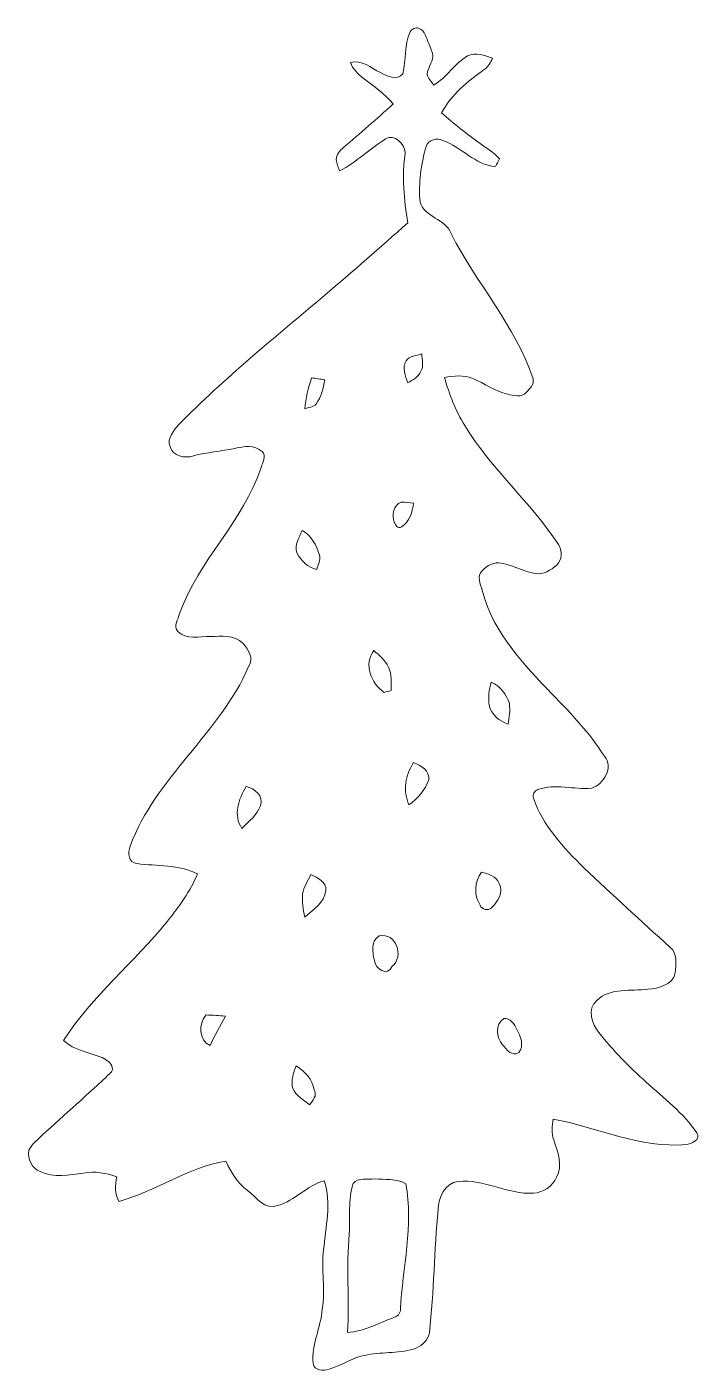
# Model space of a CAD drawing. Header units: centimetres. Extents: x -8.2 to 8.2, y -16.4 to 16.4.
import ezdxf

# ---------------------------------------------------------------- set-up
doc = ezdxf.new("R2010")
doc.units = ezdxf.units.CM
doc.header["$MEASUREMENT"] = 0
doc.layers.add('Layer 1', color=7, linetype='Continuous')

msp = doc.modelspace()

# ---------------------------------------------------------------- linework, layer by layer
at = {"layer": 'Layer 1', "color": 251, "lineweight": 9}
for points, knots in [([(1.14719, 16.2566), (1.19023, 16.32575), (1.2749, 16.37937), (1.35709, 16.34339), (1.35709, 16.34339), (1.51126, 16.28906), (1.54018, 16.10138), (1.60086, 15.97332), (1.60086, 15.97332), (1.63226, 15.86714), (1.69682, 15.76554), (1.69964, 15.65194), (1.69964, 15.65194), (1.67706, 15.50272), (1.57758, 15.37642), (1.55923, 15.22649), (1.55923, 15.22649), (1.58111, 15.12207), (1.66048, 15.04305), (1.72116, 14.95909), (1.72116, 14.95909), (2.03619, 15.14888), (2.22775, 15.48296), (2.54172, 15.67346), (2.54172, 15.67346), (2.74069, 15.77295), (2.96047, 15.67946), (3.15238, 15.61596), (3.15238, 15.61596), (3.09982, 15.51506), (3.05395, 15.39935), (2.94953, 15.34009), (2.94953, 15.34009), (2.54313, 15.05469), (2.15155, 14.72131), (1.90637, 14.28211), (1.90637, 14.28211), (2.21575, 14.02564), (2.52338, 13.76599), (2.85393, 13.53633), (2.85393, 13.53633), (3.0155, 13.4178), (3.19048, 13.31126), (3.3263, 13.16133), (3.3263, 13.16133), (3.29208, 13.0996), (3.25821, 13.03786), (3.22435, 12.97612), (3.22435, 12.97612), (2.72552, 13.01422), (2.39355, 13.45167), (1.94482, 13.6143), (1.94482, 13.6143), (1.7963, 13.67886), (1.5871, 13.63335), (1.53701, 13.46648), (1.53701, 13.46648), (1.40225, 13.02833), (1.35004, 12.56055), (1.38567, 12.10406), (1.38567, 12.10406), (1.50455, 11.73964), (2.00268, 11.69942), (2.14379, 11.34417), (2.14379, 11.34417), (2.75303, 10.13379), (3.70659, 9.1058), (4.14016, 7.80581), (4.14016, 7.80581), (4.17367, 7.67105), (4.05655, 7.55781), (3.9747, 7.46715), (3.9747, 7.46715), (3.86428, 7.33732), (3.66003, 7.39871), (3.52033, 7.42975), (3.52033, 7.42975), (3.21059, 7.49325), (2.95729, 7.69398), (2.66943, 7.81216), (2.66943, 7.81216), (2.45212, 7.90212), (2.20729, 7.87707), (1.98116, 7.83509), (1.98116, 7.83509), (2.09757, 7.42728), (2.25385, 7.02688), (2.4761, 6.66493), (2.4761, 6.66493), (3.12204, 5.61012), (4.07701, 4.79168), (4.76246, 3.7658), (4.76246, 3.7658), (4.85312, 3.61234), (4.85735, 3.3915), (4.71906, 3.26521), (4.71906, 3.26521), (4.57443, 3.13927), (4.39169, 3.03097), (4.19166, 3.05566), (4.19166, 3.05566), (3.88404, 3.10716), (3.61522, 3.28743), (3.30407, 3.32342), (3.30407, 3.32342), (3.12804, 3.32201), (2.9647, 3.21335), (2.86028, 3.07753), (2.86028, 3.07753), (2.77526, 2.92372), (2.88568, 2.74627), (2.91461, 2.59282), (2.91461, 2.59282), (3.18201, 1.60186), (3.92002, 0.84268), (4.60582, 0.11737), (4.60582, 0.11737), (5.07325, -0.34759), (5.52481, -0.83619), (5.88111, -1.39393), (5.88111, -1.39393), (6.11712, -1.66133), (5.86348, -2.07902), (5.56996, -2.17039), (5.56996, -2.17039), (5.13499, -2.21025), (4.6859, -2.05574), (4.26045, -2.20214), (4.26045, -2.20214), (4.18037, -2.23354), (4.1137, -2.32985), (4.15039, -2.41628), (4.15039, -2.41628), (4.38287, -3.09114), (4.88734, -3.62172), (5.38158, -4.11631), (5.38158, -4.11631), (6.0755, -4.76366), (6.76941, -5.41136), (7.47708, -6.04389), (7.47708, -6.04389), (7.67111, -6.18712), (7.62243, -6.46158), (7.60126, -6.67254), (7.60126, -6.67254), (7.55505, -6.97311), (7.1938, -7.04754), (6.94051, -7.07083), (6.94051, -7.07083), (6.52176, -7.12515), (6.03351, -7.02179), (5.69626, -7.34282), (5.69626, -7.34282), (5.45178, -7.54813), (5.57984, -7.91502), (5.74494, -8.12563), (5.74494, -8.12563), (6.09278, -8.56167), (6.47943, -8.96877), (6.90205, -9.3339), (6.90205, -9.3339), (7.33138, -9.72548), (7.80481, -10.08778), (8.13395, -10.57285), (8.13395, -10.57285), (8.23802, -10.73548), (8.00025, -10.8392), (7.86972, -10.85472), (7.86972, -10.85472), (6.74718, -10.95667), (5.71037, -10.43209), (4.6284, -10.23383), (4.6284, -10.23383), (4.60723, -10.40246), (4.57972, -10.58061), (4.64604, -10.74324), (4.64604, -10.74324), (4.73882, -11.03146), (4.87711, -11.3659), (4.7106, -11.65023), (4.7106, -11.65023), (4.61676, -11.8806), (4.3938, -12.01959), (4.15145, -12.04182), (4.15145, -12.04182), (3.52068, -12.0771), (2.94565, -11.69045), (2.31453, -11.75325), (2.31453, -11.75325), (1.98998, -11.79734), (1.83616, -12.13989), (1.82629, -12.43481), (1.82629, -12.43481), (1.72398, -13.43176), (1.73386, -14.43753), (1.61286, -15.43272), (1.61286, -15.43272), (1.58993, -15.6084), (1.44987, -15.74528), (1.29395, -15.81583), (1.29395, -15.81583), (0.91471, -15.95589), (0.49737, -15.90544), (0.10367, -15.976), (0.10367, -15.976), (-0.23288, -16.02256), (-0.51051, -16.23529), (-0.83013, -16.3323), (-0.83013, -16.3323), (-0.9596, -16.3764), (-1.20654, -16.3697), (-1.22171, -16.18625), (-1.22171, -16.18625), (-1.26052, -15.73293), (-1.0358, -15.31277), (-0.99805, -14.86686), (-0.99805, -14.86686), (-0.90739, -14.3885), (-1.03262, -13.90166), (-0.96454, -13.42188), (-0.96454, -13.42188), (-0.91903, -12.86414), (-0.76663, -12.28312), (-0.9529, -11.73596), (-0.9529, -11.73596), (-1.37023, -11.85379), (-1.66304, -12.22173), (-2.07755, -12.33956), (-2.07755, -12.33956), (-2.40211, -12.47256), (-2.59896, -12.12719), (-2.82544, -11.97091), (-2.82544, -11.97091), (-3.06427, -11.78852), (-3.2209, -11.53135), (-3.34614, -11.26359), (-3.34614, -11.26359), (-4.27571, -11.40611), (-5.04865, -11.99313), (-5.94541, -12.23937), (-5.94541, -12.23937), (-6.07594, -12.06404), (-6.04242, -11.84426), (-6.0082, -11.64318), (-6.0082, -11.64318), (-6.26432, -11.54511), (-6.54548, -11.5003), (-6.81747, -11.55005), (-6.81747, -11.55005), (-7.16496, -11.58991), (-7.54525, -11.67705), (-7.8744, -11.51547), (-7.8744, -11.51547), (-8.07407, -11.43504), (-8.1986, -11.20574), (-8.1485, -10.99442), (-8.1485, -10.99442), (-8.10053, -10.88612), (-8.00951, -10.80533), (-7.92731, -10.72313), (-7.92731, -10.72313), (-7.37557, -10.21619), (-6.81571, -9.71772), (-6.26326, -9.21148), (-6.26326, -9.21148), (-6.21634, -9.13846), (-6.07629, -9.08342), (-6.11545, -8.98041), (-6.11545, -8.98041), (-6.14579, -8.86117), (-6.25762, -8.78744), (-6.36169, -8.73664), (-6.36169, -8.73664), (-6.67919, -8.60541), (-7.04502, -8.56872), (-7.30219, -8.31754), (-7.30219, -8.31754), (-6.60369, -7.22958), (-5.57887, -6.41184), (-4.7696, -5.41489), (-4.7696, -5.41489), (-4.49443, -5.05223), (-4.20939, -4.68605), (-4.04111, -4.25848), (-4.04111, -4.25848), (-4.49655, -4.02671), (-5.02572, -4.07433), (-5.51643, -4.00872), (-5.51643, -4.00872), (-5.72598, -3.99707), (-5.74256, -3.73884), (-5.68082, -3.58574), (-5.68082, -3.58574), (-5.06487, -1.91145), (-3.49254, -0.83336), (-2.79193, 0.79435), (-2.79193, 0.79435), (-2.65646, 0.99015), (-2.80075, 1.21098), (-2.93551, 1.36056), (-2.93551, 1.36056), (-3.14365, 1.57435), (-3.45868, 1.52496), (-3.72749, 1.52355), (-3.72749, 1.52355), (-3.98432, 1.53342), (-4.3184, 1.429), (-4.51736, 1.64949), (-4.51736, 1.64949), (-4.63378, 1.77684), (-4.51172, 1.94582), (-4.47397, 2.08093), (-4.47397, 2.08093), (-4.01924, 3.37775), (-2.91857, 4.3306), (-2.48995, 5.63905), (-2.48995, 5.63905), (-2.46561, 5.75758), (-2.33896, 5.92868), (-2.46525, 6.02922), (-2.46525, 6.02922), (-2.64552, 6.2042), (-2.91258, 6.15834), (-3.13306, 6.1086), (-3.13306, 6.1086), (-3.46679, 6.03734), (-3.80828, 6.01017), (-4.13919, 5.92692), (-4.13919, 5.92692), (-4.34627, 5.8546), (-4.6426, 5.9188), (-4.70857, 6.15199), (-4.70857, 6.15199), (-4.78971, 6.35907), (-4.61297, 6.54498), (-4.49196, 6.69068), (-4.49196, 6.69068), (-3.38001, 7.81957), (-2.1467, 8.81864), (-0.93879, 9.84134), (-0.93879, 9.84134), (-0.25193, 10.41496), (0.41306, 11.01327), (1.08792, 11.60064), (1.08792, 11.60064), (0.99514, 12.16861), (0.94011, 12.74893), (1.02619, 13.32114), (1.02619, 13.32114), (1.00185, 13.52469), (0.75737, 13.7928), (0.54712, 13.64781), (0.54712, 13.64781), (0.16294, 13.40298), (-0.17079, 13.08231), (-0.57401, 12.86782), (-0.57401, 12.86782), (-0.60717, 12.95813), (-0.6481, 13.04809), (-0.65868, 13.1444), (-0.65868, 13.1444), (-0.65833, 13.26681), (-0.56978, 13.36488), (-0.48335, 13.44144), (-0.48335, 13.44144), (-0.07166, 13.78681), (0.33263, 14.14029), (0.73126, 14.50048), (0.73126, 14.50048), (0.52665, 14.7513), (0.25396, 14.93157), (0.00031, 15.12736), (0.00031, 15.12736), (-0.13022, 15.22931), (-0.25581, 15.35138), (-0.30908, 15.5126), (-0.30908, 15.5126), (-0.03885, 15.59479), (0.19257, 15.36937), (0.42117, 15.26777), (0.42117, 15.26777), (0.57322, 15.17569), (0.8311, 15.06739), (0.9648, 15.23672), (0.9648, 15.23672), (1.05123, 15.5701), (0.99691, 15.93699), (1.14719, 16.2566), (1.14719, 16.2566), (1.14719, 16.2566), (1.14719, 16.2566), (1.14719, 16.2566)], [0, 0, 0, 0, 0.01010101, 0.01010101, 0.01010101, 0.01010101, 0.02020202, 0.02020202, 0.02020202, 0.02020202, 0.03030303, 0.03030303, 0.03030303, 0.03030303, 0.04040404, 0.04040404, 0.04040404, 0.04040404, 0.05050505, 0.05050505, 0.05050505, 0.05050505, 0.06060606, 0.06060606, 0.06060606, 0.06060606, 0.07070707, 0.07070707, 0.07070707, 0.07070707, 0.08080808, 0.08080808, 0.08080808, 0.08080808, 0.09090909, 0.09090909, 0.09090909, 0.09090909, 0.1010101, 0.1010101, 0.1010101, 0.1010101, 0.11111111, 0.11111111, 0.11111111, 0.11111111, 0.12121212, 0.12121212, 0.12121212, 0.12121212, 0.13131313, 0.13131313, 0.13131313, 0.13131313, 0.14141414, 0.14141414, 0.14141414, 0.14141414, 0.15151515, 0.15151515, 0.15151515, 0.15151515, 0.16161616, 0.16161616, 0.16161616, 0.16161616, 0.17171717, 0.17171717, 0.17171717, 0.17171717, 0.18181818, 0.18181818, 0.18181818, 0.18181818, 0.19191919, 0.19191919, 0.19191919, 0.19191919, 0.2020202, 0.2020202, 0.2020202, 0.2020202, 0.21212121, 0.21212121, 0.21212121, 0.21212121, 0.22222222, 0.22222222, 0.22222222, 0.22222222, 0.23232323, 0.23232323, 0.23232323, 0.23232323, 0.24242424, 0.24242424, 0.24242424, 0.24242424, 0.25252525, 0.25252525, 0.25252525, 0.25252525, 0.26262626, 0.26262626, 0.26262626, 0.26262626, 0.27272727, 0.27272727, 0.27272727, 0.27272727, 0.28282828, 0.28282828, 0.28282828, 0.28282828, 0.29292929, 0.29292929, 0.29292929, 0.29292929, 0.3030303, 0.3030303, 0.3030303, 0.3030303, 0.31313131, 0.31313131, 0.31313131, 0.31313131, 0.32323232, 0.32323232, 0.32323232, 0.32323232, 0.33333333, 0.33333333, 0.33333333, 0.33333333, 0.34343434, 0.34343434, 0.34343434, 0.34343434, 0.35353535, 0.35353535, 0.35353535, 0.35353535, 0.36363636, 0.36363636, 0.36363636, 0.36363636, 0.37373737, 0.37373737, 0.37373737, 0.37373737, 0.38383838, 0.38383838, 0.38383838, 0.38383838, 0.39393939, 0.39393939, 0.39393939, 0.39393939, 0.4040404, 0.4040404, 0.4040404, 0.4040404, 0.41414141, 0.41414141, 0.41414141, 0.41414141, 0.42424242, 0.42424242, 0.42424242, 0.42424242, 0.43434343, 0.43434343, 0.43434343, 0.43434343, 0.44444444, 0.44444444, 0.44444444, 0.44444444, 0.45454545, 0.45454545, 0.45454545, 0.45454545, 0.46464646, 0.46464646, 0.46464646, 0.46464646, 0.47474747, 0.47474747, 0.47474747, 0.47474747, 0.48484848, 0.48484848, 0.48484848, 0.48484848, 0.49494949, 0.49494949, 0.49494949, 0.49494949, 0.50505051, 0.50505051, 0.50505051, 0.50505051, 0.51515152, 0.51515152, 0.51515152, 0.51515152, 0.52525253, 0.52525253, 0.52525253, 0.52525253, 0.53535354, 0.53535354, 0.53535354, 0.53535354, 0.54545455, 0.54545455, 0.54545455, 0.54545455, 0.55555556, 0.55555556, 0.55555556, 0.55555556, 0.56565657, 0.56565657, 0.56565657, 0.56565657, 0.57575758, 0.57575758, 0.57575758, 0.57575758, 0.58585859, 0.58585859, 0.58585859, 0.58585859, 0.5959596, 0.5959596, 0.5959596, 0.5959596, 0.60606061, 0.60606061, 0.60606061, 0.60606061, 0.61616162, 0.61616162, 0.61616162, 0.61616162, 0.62626263, 0.62626263, 0.62626263, 0.62626263, 0.63636364, 0.63636364, 0.63636364, 0.63636364, 0.64646465, 0.64646465, 0.64646465, 0.64646465, 0.65656566, 0.65656566, 0.65656566, 0.65656566, 0.66666667, 0.66666667, 0.66666667, 0.66666667, 0.67676768, 0.67676768, 0.67676768, 0.67676768, 0.68686869, 0.68686869, 0.68686869, 0.68686869, 0.6969697, 0.6969697, 0.6969697, 0.6969697, 0.70707071, 0.70707071, 0.70707071, 0.70707071, 0.71717172, 0.71717172, 0.71717172, 0.71717172, 0.72727273, 0.72727273, 0.72727273, 0.72727273, 0.73737374, 0.73737374, 0.73737374, 0.73737374, 0.74747475, 0.74747475, 0.74747475, 0.74747475, 0.75757576, 0.75757576, 0.75757576, 0.75757576, 0.76767677, 0.76767677, 0.76767677, 0.76767677, 0.77777778, 0.77777778, 0.77777778, 0.77777778, 0.78787879, 0.78787879, 0.78787879, 0.78787879, 0.7979798, 0.7979798, 0.7979798, 0.7979798, 0.80808081, 0.80808081, 0.80808081, 0.80808081, 0.81818182, 0.81818182, 0.81818182, 0.81818182, 0.82828283, 0.82828283, 0.82828283, 0.82828283, 0.83838384, 0.83838384, 0.83838384, 0.83838384, 0.84848485, 0.84848485, 0.84848485, 0.84848485, 0.85858586, 0.85858586, 0.85858586, 0.85858586, 0.86868687, 0.86868687, 0.86868687, 0.86868687, 0.87878788, 0.87878788, 0.87878788, 0.87878788, 0.88888889, 0.88888889, 0.88888889, 0.88888889, 0.8989899, 0.8989899, 0.8989899, 0.8989899, 0.90909091, 0.90909091, 0.90909091, 0.90909091, 0.91919192, 0.91919192, 0.91919192, 0.91919192, 0.92929293, 0.92929293, 0.92929293, 0.92929293, 0.93939394, 0.93939394, 0.93939394, 0.93939394, 0.94949495, 0.94949495, 0.94949495, 0.94949495, 0.95959596, 0.95959596, 0.95959596, 0.95959596, 0.96969697, 0.96969697, 0.96969697, 0.96969697, 0.97979798, 0.97979798, 0.97979798, 0.97979798, 1, 1, 1, 1]), ([(1.04735, 8.24114), (0.93976, 8.0771), (1.02936, 7.87108), (1.08722, 7.70492), (1.08722, 7.70492), (1.20928, 7.77935), (1.34898, 7.84956), (1.40719, 7.98961), (1.40719, 7.98961), (1.47845, 8.12014), (1.43717, 8.27148), (1.4273, 8.41188), (1.4273, 8.41188), (1.30629, 8.36355), (1.12355, 8.37167), (1.04735, 8.24114), (1.04735, 8.24114), (1.04735, 8.24114), (1.04735, 8.24114), (1.04735, 8.24114)], [0, 0, 0, 0, 0.16666667, 0.16666667, 0.16666667, 0.16666667, 0.33333333, 0.33333333, 0.33333333, 0.33333333, 0.5, 0.5, 0.5, 0.5, 0.66666667, 0.66666667, 0.66666667, 0.66666667, 1, 1, 1, 1]), ([(-1.25699, 7.82557), (-1.34589, 7.58497), (-1.39352, 7.33062), (-1.42209, 7.07591), (-1.42209, 7.07591), (-1.32755, 7.10167), (-1.21501, 7.11049), (-1.14692, 7.18986), (-1.14692, 7.18986), (-1.02451, 7.36343), (-0.97159, 7.57298), (-0.93879, 7.77971), (-0.93879, 7.77971), (-1.04321, 7.79664), (-1.15327, 7.81393), (-1.25699, 7.82557), (-1.25699, 7.82557), (-1.25699, 7.82557), (-1.25699, 7.82557), (-1.25699, 7.82557)], [0, 0, 0, 0, 0.16666667, 0.16666667, 0.16666667, 0.16666667, 0.33333333, 0.33333333, 0.33333333, 0.33333333, 0.5, 0.5, 0.5, 0.5, 0.66666667, 0.66666667, 0.66666667, 0.66666667, 1, 1, 1, 1]), ([(0.92388, 4.79591), (0.73444, 4.72959), (0.69211, 4.47947), (0.75596, 4.3112), (0.75596, 4.3112), (0.78595, 4.24099), (0.84274, 4.14257), (0.93129, 4.1976), (0.93129, 4.1976), (1.12708, 4.31225), (1.20081, 4.56132), (1.22798, 4.77298), (1.22798, 4.77298), (1.12743, 4.78603), (1.02442, 4.79662), (0.92388, 4.79591), (0.92388, 4.79591), (0.92388, 4.79591), (0.92388, 4.79591), (0.92388, 4.79591)], [0, 0, 0, 0, 0.16666667, 0.16666667, 0.16666667, 0.16666667, 0.33333333, 0.33333333, 0.33333333, 0.33333333, 0.5, 0.5, 0.5, 0.5, 0.66666667, 0.66666667, 0.66666667, 0.66666667, 1, 1, 1, 1]), ([(-1.48524, 4.1087), (-1.56461, 3.9376), (-1.68209, 3.76157), (-1.61753, 3.56225), (-1.61753, 3.56225), (-1.50887, 3.37457), (-1.35647, 3.20136), (-1.13352, 3.15479), (-1.13352, 3.15479), (-1.1, 3.26944), (-1.03615, 3.38727), (-1.06543, 3.51004), (-1.06543, 3.51004), (-1.13422, 3.74746), (-1.26334, 3.98382), (-1.48524, 4.1087), (-1.48524, 4.1087), (-1.48524, 4.1087), (-1.48524, 4.1087), (-1.48524, 4.1087)], [0, 0, 0, 0, 0.16666667, 0.16666667, 0.16666667, 0.16666667, 0.33333333, 0.33333333, 0.33333333, 0.33333333, 0.5, 0.5, 0.5, 0.5, 0.66666667, 0.66666667, 0.66666667, 0.66666667, 1, 1, 1, 1]), ([(0.51466, 0.16147), (0.56969, 0.17664), (0.62437, 0.19181), (0.67976, 0.20627), (0.67976, 0.20627), (0.6727, 0.39713), (0.70481, 0.60174), (0.6145, 0.77707), (0.6145, 0.77707), (0.54253, 0.94675), (0.39225, 1.06247), (0.26031, 1.18382), (0.26031, 1.18382), (0.00207, 0.85186), (0.19398, 0.37631), (0.51466, 0.16147), (0.51466, 0.16147), (0.51466, 0.16147), (0.51466, 0.16147), (0.51466, 0.16147)], [0, 0, 0, 0, 0.16666667, 0.16666667, 0.16666667, 0.16666667, 0.33333333, 0.33333333, 0.33333333, 0.33333333, 0.5, 0.5, 0.5, 0.5, 0.66666667, 0.66666667, 0.66666667, 0.66666667, 1, 1, 1, 1]), ([(3.12133, 0.40806), (3.05678, 0.22956), (3.05395, 0.03729), (3.06701, -0.15074), (3.06701, -0.15074), (3.12275, -0.38392), (3.31677, -0.53844), (3.53373, -0.61076), (3.53373, -0.61076), (3.56301, -0.44672), (3.58735, -0.27739), (3.56301, -0.11158), (3.56301, -0.11158), (3.49246, 0.11243), (3.34605, 0.32057), (3.12133, 0.40806), (3.12133, 0.40806), (3.12133, 0.40806), (3.12133, 0.40806), (3.12133, 0.40806)], [0, 0, 0, 0, 0.16666667, 0.16666667, 0.16666667, 0.16666667, 0.33333333, 0.33333333, 0.33333333, 0.33333333, 0.5, 0.5, 0.5, 0.5, 0.66666667, 0.66666667, 0.66666667, 0.66666667, 1, 1, 1, 1]), ([(1.22974, -1.5488), (1.01807, -1.8483), (0.96269, -2.24306), (1.1165, -2.57855), (1.1165, -2.57855), (1.32464, -2.42298), (1.51161, -2.21907), (1.59663, -1.97001), (1.59663, -1.97001), (1.63261, -1.75447), (1.40542, -1.60595), (1.22974, -1.5488), (1.22974, -1.5488), (1.22974, -1.5488), (1.22974, -1.5488), (1.22974, -1.5488)], [0, 0, 0, 0, 0.2, 0.2, 0.2, 0.2, 0.4, 0.4, 0.4, 0.4, 0.6, 0.6, 0.6, 0.6, 1, 1, 1, 1]), ([(-2.85225, -2.12947), (-3.03817, -2.43145), (-3.17787, -2.83326), (-2.95667, -3.15217), (-2.95667, -3.15217), (-2.79404, -2.98143), (-2.58873, -2.82973), (-2.50477, -2.60078), (-2.50477, -2.60078), (-2.41375, -2.36265), (-2.65187, -2.18027), (-2.85225, -2.12947), (-2.85225, -2.12947), (-2.85225, -2.12947), (-2.85225, -2.12947), (-2.85225, -2.12947)], [0, 0, 0, 0, 0.2, 0.2, 0.2, 0.2, 0.4, 0.4, 0.4, 0.4, 0.6, 0.6, 0.6, 0.6, 1, 1, 1, 1]), ([(2.88603, -4.2158), (2.70858, -4.44475), (2.69306, -4.78024), (2.85075, -5.02401), (2.85075, -5.02401), (2.89168, -5.1249), (3.04584, -5.17112), (3.12627, -5.09033), (3.12627, -5.09033), (3.28079, -4.94146), (3.43319, -4.71392), (3.31113, -4.49343), (3.31113, -4.49343), (3.24904, -4.31105), (3.04584, -4.26519), (2.88603, -4.2158), (2.88603, -4.2158), (2.88603, -4.2158), (2.88603, -4.2158), (2.88603, -4.2158)], [0, 0, 0, 0, 0.16666667, 0.16666667, 0.16666667, 0.16666667, 0.33333333, 0.33333333, 0.33333333, 0.33333333, 0.5, 0.5, 0.5, 0.5, 0.66666667, 0.66666667, 0.66666667, 0.66666667, 1, 1, 1, 1]), ([(-1.27534, -4.27859), (-1.34624, -4.43205), (-1.45243, -4.57739), (-1.47889, -4.74849), (-1.47889, -4.74849), (-1.49194, -4.93687), (-1.46901, -5.12808), (-1.41997, -5.31082), (-1.41997, -5.31082), (-1.21254, -5.13902), (-0.94443, -4.95451), (-0.9095, -4.66523), (-0.9095, -4.66523), (-0.88657, -4.45251), (-1.11835, -4.36043), (-1.27534, -4.27859), (-1.27534, -4.27859), (-1.27534, -4.27859), (-1.27534, -4.27859), (-1.27534, -4.27859)], [0, 0, 0, 0, 0.16666667, 0.16666667, 0.16666667, 0.16666667, 0.33333333, 0.33333333, 0.33333333, 0.33333333, 0.5, 0.5, 0.5, 0.5, 0.66666667, 0.66666667, 0.66666667, 0.66666667, 1, 1, 1, 1]), ([(0.39225, -5.77296), (0.18411, -5.88302), (0.21974, -6.18077), (0.27371, -6.36703), (0.27371, -6.36703), (0.28183, -6.56953), (0.60285, -6.78155), (0.70481, -6.51273), (0.70481, -6.51273), (1.0082, -6.27637), (0.79865, -5.67171), (0.39225, -5.77296), (0.39225, -5.77296), (0.39225, -5.77296), (0.39225, -5.77296), (0.39225, -5.77296)], [0, 0, 0, 0, 0.2, 0.2, 0.2, 0.2, 0.4, 0.4, 0.4, 0.4, 0.6, 0.6, 0.6, 0.6, 1, 1, 1, 1]), ([(-3.82874, -7.69665), (-4.01642, -7.91785), (-4.01607, -8.30343), (-3.7342, -8.44595), (-3.7342, -8.44595), (-3.62413, -8.19725), (-3.48937, -7.96159), (-3.35919, -7.72347), (-3.35919, -7.72347), (-3.51547, -7.71218), (-3.67281, -7.70406), (-3.82874, -7.69665), (-3.82874, -7.69665), (-3.82874, -7.69665), (-3.82874, -7.69665), (-3.82874, -7.69665)], [0, 0, 0, 0, 0.2, 0.2, 0.2, 0.2, 0.4, 0.4, 0.4, 0.4, 0.6, 0.6, 0.6, 0.6, 1, 1, 1, 1]), ([(3.42578, -7.78555), (3.21306, -7.92772), (3.24445, -8.24805), (3.40003, -8.42444), (3.40003, -8.42444), (3.48223, -8.53979), (3.63886, -8.71936), (3.79055, -8.61423), (3.79055, -8.61423), (3.93555, -8.44913), (3.83289, -8.21488), (3.74646, -8.04908), (3.74646, -8.04908), (3.68895, -7.92349), (3.58383, -7.76192), (3.42578, -7.78555), (3.42578, -7.78555), (3.42578, -7.78555), (3.42578, -7.78555), (3.42578, -7.78555)], [0, 0, 0, 0, 0.16666667, 0.16666667, 0.16666667, 0.16666667, 0.33333333, 0.33333333, 0.33333333, 0.33333333, 0.5, 0.5, 0.5, 0.5, 0.66666667, 0.66666667, 0.66666667, 0.66666667, 1, 1, 1, 1]), ([(-1.6334, -8.93984), (-1.70714, -9.11059), (-1.7597, -9.29932), (-1.7156, -9.48665), (-1.7156, -9.48665), (-1.63482, -9.6648), (-1.45984, -9.77099), (-1.3092, -9.88529), (-1.3092, -9.88529), (-1.23089, -9.78192), (-1.11341, -9.67009), (-1.19455, -9.52263), (-1.19455, -9.52263), (-1.23688, -9.27145), (-1.41786, -9.06508), (-1.6334, -8.93984), (-1.6334, -8.93984), (-1.6334, -8.93984), (-1.6334, -8.93984), (-1.6334, -8.93984)], [0, 0, 0, 0, 0.16666667, 0.16666667, 0.16666667, 0.16666667, 0.33333333, 0.33333333, 0.33333333, 0.33333333, 0.5, 0.5, 0.5, 0.5, 0.66666667, 0.66666667, 0.66666667, 0.66666667, 1, 1, 1, 1]), ([(-0.24487, -11.80863), (-0.37681, -12.20269), (-0.30837, -12.62531), (-0.34153, -13.03277), (-0.34153, -13.03277), (-0.41103, -13.83217), (-0.33624, -14.63368), (-0.3814, -15.43413), (-0.3814, -15.43413), (0.01865, -15.41402), (0.36438, -15.20553), (0.73338, -15.07606), (0.73338, -15.07606), (0.82475, -15.04678), (0.91612, -14.97728), (0.90765, -14.87004), (0.90765, -14.87004), (0.96233, -13.85157), (1.2315, -12.82675), (1.03995, -11.80898), (1.03995, -11.80898), (0.81276, -11.67775), (0.52736, -11.71444), (0.27407, -11.69433), (0.27407, -11.69433), (0.10861, -11.71444), (-0.12845, -11.64988), (-0.24487, -11.80863)], [0, 0, 0, 0, 0.125, 0.125, 0.125, 0.125, 0.25, 0.25, 0.25, 0.25, 0.375, 0.375, 0.375, 0.375, 0.5, 0.5, 0.5, 0.5, 0.625, 0.625, 0.625, 0.625, 0.75, 0.75, 0.75, 0.75, 1, 1, 1, 1])]:
    msp.add_open_spline(points, degree=3, knots=knots, dxfattribs=at)

doc.saveas('drawing.dxf')
